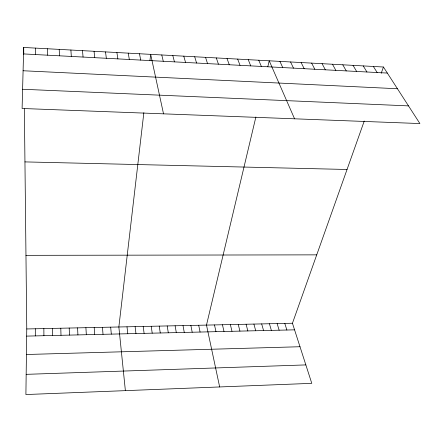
<?xml version="1.0" encoding="UTF-8"?>
<svg xmlns="http://www.w3.org/2000/svg" width="442" height="442" viewBox="0 0 442 442"><rect width="100%" height="100%" fill="white"/><g stroke="black" fill="none" stroke-linecap="round" stroke-linejoin="round"><path stroke-width="0.66" d="M35.31 335.909L35.327 328.776M35.592 54.559L35.614 48.106M24.371 108.815L26.763 328.958L25.901 394.54L311.781 383.341L292.444 323.246L364.241 121.064M23.702 47.46L22.1 108.478L419.9 123.556L383.435 67.013L23.702 47.46L23.774 54.117M143.854 112.688L118.859 326.981L125.379 390.645M149.943 60.493L150.661 54.36L163.523 113.843M255.89 116.948L206.491 325.097L219.657 386.949M267.819 66.698L269.217 60.808L294.571 118.81M381.203 73.311L383.435 67.013M26.166 374.346L305.853 364.91M26.426 354.501L300.002 346.732M26.669 336.108L294.565 329.837M26.763 328.958L292.444 323.246M25.962 255.338L316.732 254.857M24.945 161.899L347.047 169.479M22.603 89.262L408.502 105.887M23.089 70.753L397.452 88.748M23.531 53.924L387.336 73.068M373.363 66.466L377.164 72.532M363.23 65.919L366.926 71.991M353.036 65.361L356.628 71.449M342.782 64.803L346.268 70.902M332.467 64.245L335.843 70.355M322.085 63.681L325.356 69.803M311.643 63.112L314.798 69.25M301.135 62.543L304.179 68.692M290.56 61.968L293.494 68.129M279.919 61.388L282.742 67.56M258.763 60.239L261.355 66.438M248.249 59.664L250.725 65.875M237.669 59.09L240.028 65.317M227.022 58.51L229.265 64.747M216.315 57.93L218.431 64.178M205.541 57.344L207.536 63.604M284.803 323.411L286.864 330.014M277.128 323.577L279.129 330.196M194.695 56.753L196.574 63.029M269.421 323.743L271.36 330.378M261.675 323.909L263.559 330.561M183.789 56.162L185.541 62.449M253.901 324.074L255.719 330.743M246.089 324.246L247.846 330.931M172.816 55.565L174.441 61.863M238.238 324.411L239.934 331.113M230.354 324.583L231.989 331.301M161.772 54.963L163.269 61.278M222.436 324.754L224.006 331.489M214.48 324.925L215.989 331.677M198.701 325.262L200.077 332.047M139.479 53.753L140.716 60.09M190.872 325.428L192.187 332.235M183.016 325.599L184.264 332.417M128.224 53.139L129.329 59.488M175.12 325.771L176.303 332.605M167.192 325.942L168.308 332.793M159.225 326.113L160.275 332.981M116.903 52.526L117.876 58.885M151.225 326.284L152.208 333.169M143.186 326.456L144.103 333.362M105.511 51.907L106.345 58.278M135.114 326.627L135.965 333.55M127.003 326.804L127.788 333.743M94.047 51.283L94.743 57.67M110.677 327.157L111.318 334.13M82.505 50.659L83.063 57.057M102.456 327.334L103.025 334.323M94.196 327.511L94.698 334.517M70.897 50.023L71.311 56.438M85.903 327.688L86.334 334.71M77.571 327.865L77.925 334.909M59.211 49.388L59.482 55.814M69.201 328.047L69.482 335.108M60.792 328.229L61.002 335.307M47.449 48.753L47.576 55.189M52.344 328.412L52.476 335.506M43.857 328.594L43.913 335.705"/></g></svg>
